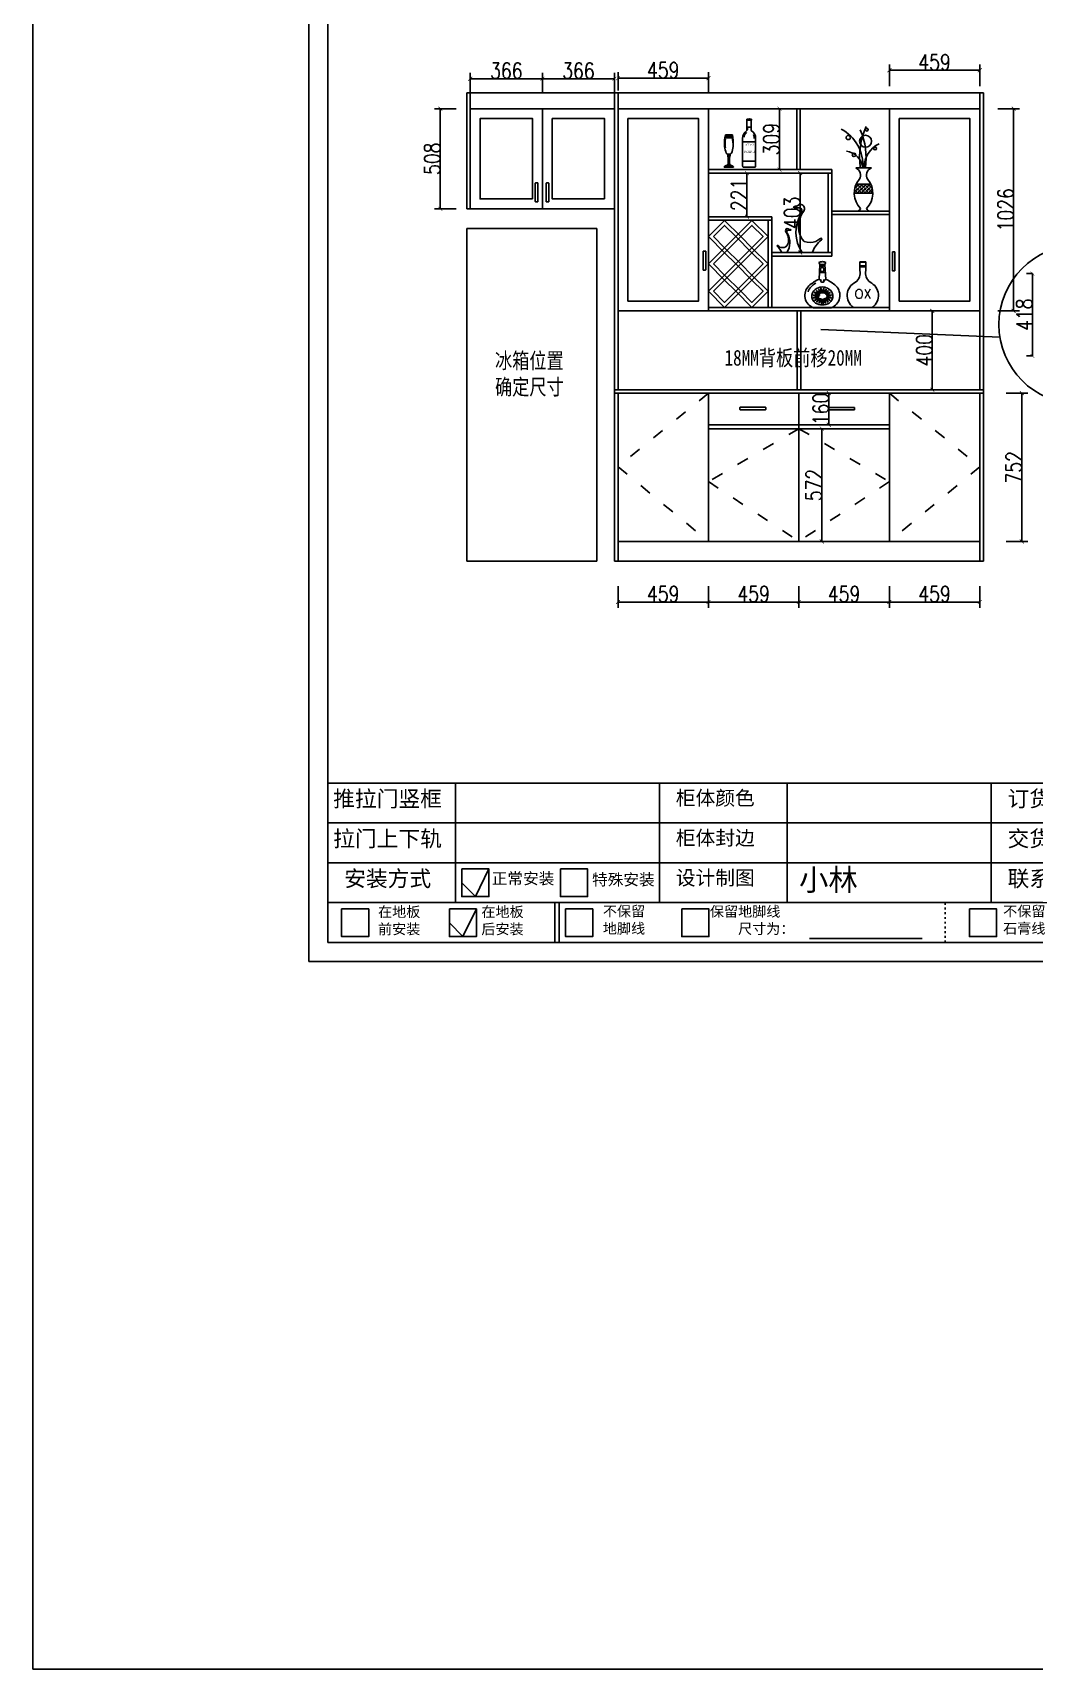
# Model space of a CAD drawing. Header units: millimetres. Extents: x 3255186 to 3429179, y -984851 to -941485.
# Drawn here: x 3255186 to 3260271, y -984851 to -976546 of the extents above; entities that cross this region are included whole.
import ezdxf

# ---------------------------------------------------------------- set-up
doc = ezdxf.new("R2010")
doc.units = ezdxf.units.MM
doc.header["$PDMODE"] = 35
doc.linetypes.add('ACAD_ISO03W100', pattern=[30, 12, -18])
for name, color, linetype in [('_KTI_CONTROL', 5, 'Continuous'), ('LM', 7, 'Continuous'), ('家具', 150, 'Continuous'), ('摆设', 250, 'Continuous')]:
    doc.layers.add(name, color=color, linetype=linetype)
doc.layers.add('块', color=7, linetype='Continuous', lineweight=30)
doc.layers.add('饰品层', color=140, linetype='Continuous', lineweight=5)
doc.styles.add('DIM_FONT', font='SIMPLEX.shx', dxfattribs={"width": 0.8})
doc.styles.add('KT64F', font='txt.shx', dxfattribs={"bigfont": 'kt64f.shx'})
doc.styles.add('ROMANS', font='romans')
doc.styles.get("Standard").update_dxf_attribs({"font": 'acaderef.shx', "bigfont": 'bigfont.shx'})
doc.styles.add('STYLE4', font='dutcheb.ttf')
doc.styles.add('新宋体', font='', dxfattribs={"height": 80})
doc.styles.add('标注用字体', font='', dxfattribs={"height": 70})
doc.styles.get('新宋体').set_extended_font_data('NSimSun')
doc.styles.get('标注用字体').set_extended_font_data('FangSong_GB2312')
doc.dimstyles.new('ISO-25', dxfattribs={"dimtxt": 80, "dimasz": 20, "dimexe": 30, "dimexo": 80, "dimtad": 1, "dimdec": 0, "dimtxsty": 'DIM_FONT', "dimblk": 'ARCHTICK', "dimcen": 2.5, "dimadec": 0, "dimazin": 0, "dimtfac": 1, "dimtdec": 0, "dimtmove": 1, "dimatfit": 3, "dimfxl": 80, "dimfxlon": 1, "dimarcsym": 0})

# ---------------------------------------------------------------- blocks, each defined once
blk = doc.blocks.new('A$C1A353F88')
at = {"layer": '_KTI_CONTROL', "color": 251}
for p, q in [((89, 318, -1114), (89, 287, -1114)), ((89, 318, -1114), (130, 318, -1114)), ((89, 315, -1114), (130, 315, -1114)), ((89, 289, -1114), (130, 289, -1114)), ((89, 287, -1114), (89, 257, -1114)), ((89, 287, -1114), (130, 287, -1114)), ((89, 284, -1114), (130, 284, -1114)), ((89, 282, -1114), (130, 282, -1114)), ((130, 318, -1114), (130, 287, -1114)), ((130, 287, -1114), (130, 257, -1114)), ((44, 0, -1114), (174, 0, -1114))]:
    blk.add_line(p, q, dxfattribs=at)
for centre, radius, start, end in [((8, 239, -1114), 82.2, 308.0219, 12.6662), ((210, 239, -1114), 82.2, 167.3338, 231.9781), ((100, 83, -1114), 100, 114.0897, 236.2212), ((119, 83, -1114), 100, 303.7788, 65.9103)]:
    blk.add_arc(centre, radius, start, end, dxfattribs=at)
at = {"layer": '_KTI_CONTROL', "color": 251, "style": 'KT64F'}
blk.add_text('XO', height=65, dxfattribs=at).set_placement((49, 61, -1114))
blk = doc.blocks.new('ret h5')
at = {"color": 8}
for p, q in [((18308.1, -3136), (18302.9, -3219.6)), ((18308.1, -3136), (18335.5, -3136)), ((18340.8, -3219.6), (18335.5, -3136)), ((18305.3, -3181.5), (18338.4, -3181.5)), ((18307.7, -3142.5), (18335.9, -3142.5)), ((18272.4, -3379.8), (18371.2, -3379.8))]:
    blk.add_line(p, q, dxfattribs=at)
for centre, radius, start, end in [((18322.1, -3168.8), 49.1, 90.32285, 113.28602), ((18258.3, -3150.7), 51.9, 16.42999, 31.25074), ((18321.5, -3164.7), 44.9, 64.68911, 89.65038), ((18385.3, -3150.7), 51.9, 149.15557, 163.57001), ((18371.3, -3387.6), 181.4, 112.16259, 133.97171), ((18322.1, -3191.3), 34.2, 235.85885, 261.36408), ((18334.4, -3167.4), 23.3, 142.4013, 191.78423), ((18320.9, -3160.8), 14.7, 230.66403, 310.21691), ((18318, -3230.4), 5.44, 101.51185, 266.78322), ((18321.4, -3160.1), 8.79, 49.89014, 128.6229), ((18326.1, -3230.4), 5.48, 267.45751, 82.73783), ((18327.4, -3205.7), 19.3, 268.17112, 313.81549), ((18300.3, -3167.8), 30.4, 351.93881, 28.293), ((18272.3, -3387.6), 181.4, 46.02829, 67.83741), ((18297.3, -3310), 74.2, 134.48642, 250.33605), ((18320.2, -3316.6), 83.2, 115.2627, 161.53211), ((18310.1, -3314.7), 47.6, 110.61718, 235.12325), ((18276.5, -3369.3), 61.4, 78.12766, 96.37294), ((18287.9, -3265.5), 46.5, 246.93403, 270.88871), ((18296, -3380.6), 61.4, 96.49581, 114.37294), ((18305.9, -3257.9), 46.5, 228.93403, 252.98926), ((18263, -3353.2), 61.4, 59.6168, 78.37294), ((18326.8, -3258.1), 46.5, 210.93403, 234.62896), ((18256.6, -3335.4), 61.4, 41.77995, 60.37294), ((18310.1, -3314.7), 21.6, 110.61718, 235.12325), ((18324.1, -3326), 63.8, 92.01565, 118.81143), ((18310.1, -3314.7), 15.1, 110.61718, 235.12325), ((18254.4, -3315.7), 61.4, 24.07905, 42.37294), ((18345.1, -3263.9), 46.5, 192.93403, 216.71292), ((18312.2, -3315.6), 11.6, 105.19391, 200.4124), ((18324.9, -3331.5), 43.3, 94.07939, 121.20476), ((18325.2, -3333.3), 38.7, 95.05171, 121.96557), ((18359.7, -3274.3), 46.5, 174.93403, 198.62896), ((18257.4, -3295.6), 61.4, 6.47515, 24.37294), ((18321.8, -3066.3), 169.7, 268.62973, 271.37027), ((18319.6, -3326), 63.8, 61.18857, 87.98435), ((18318.7, -3331.5), 43.3, 58.79524, 85.92061), ((18318.4, -3333.3), 38.7, 58.03443, 84.94829), ((18386.2, -3295.6), 61.4, 155.62706, 173.52485), ((18284, -3274.3), 46.5, 341.37104, 5.06597), ((18389.2, -3315.7), 61.4, 137.62706, 155.92095), ((18298.5, -3263.9), 46.5, 323.28708, 347.06597), ((18333.6, -3314.7), 15.1, 304.87675, 69.38282), ((18333.6, -3314.7), 21.6, 304.87675, 69.38282), ((18387.1, -3335.4), 61.4, 119.62706, 138.22005), ((18316.8, -3258.1), 46.5, 305.37104, 329.06597), ((18380.7, -3353.2), 61.4, 101.62706, 120.3832), ((18333.6, -3314.7), 47.6, 304.87675, 69.38282), ((18337.8, -3257.9), 46.5, 287.01074, 311.06597), ((18367.1, -3369.3), 61.4, 83.62706, 101.87234), ((18347.7, -3380.6), 61.4, 65.62706, 83.50419), ((18355.7, -3265.5), 46.5, 269.11129, 293.06597), ((18346.3, -3310), 74.2, 289.66395, 45.51358), ((18274.7, -3278.3), 46.5, 264.93403, 288.9936), ((18319, -3384.3), 61.4, 114.58304, 132.37294), ((18267.2, -3293.6), 46.5, 282.93403, 307.4128), ((18316.6, -3300.3), 63.2, 237.68036, 274.70454), ((18342.3, -3379), 61.4, 132.49744, 150.37294), ((18265, -3308.8), 46.5, 300.93403, 325.88788), ((18325.4, -3278.8), 60.2, 241.5487, 266.57852), ((18325.4, -3278.8), 53.7, 241.5487, 266.57852), ((18362.9, -3367.1), 61.4, 150.64779, 168.37294), ((18267.7, -3324.2), 46.5, 318.93403, 343.2993), ((18377.4, -3350.6), 61.4, 168.52681, 186.37294), ((18273.6, -3339.3), 46.5, 336.93403, 0.62896), ((18318.2, -3278.8), 53.7, 273.42148, 298.4513), ((18318.2, -3278.8), 60.2, 273.42148, 298.4513), ((18327, -3300.3), 63.2, 265.29546, 302.31964), ((18370.1, -3339.3), 46.5, 179.37104, 203.06597), ((18266.2, -3350.6), 61.4, 353.62706, 11.47319), ((18375.9, -3324.2), 46.5, 196.7007, 221.06597), ((18280.7, -3367.1), 61.4, 11.62706, 29.35221), ((18378.7, -3308.8), 46.5, 214.11212, 239.06597), ((18301.4, -3379), 61.4, 29.62706, 47.50256), ((18376.5, -3293.6), 46.5, 232.5872, 257.06597), ((18324.7, -3384.3), 61.4, 47.62706, 65.41696), ((18368.9, -3278.3), 46.5, 251.0064, 275.06597)]:
    blk.add_arc(centre, radius, start, end, dxfattribs=at)
blk = doc.blocks.new('ftjhut')
at = {"layer": '摆设', "color": 0}
for p, q in [((33657, 6181.2), (33686.1, 6181.2)), ((33657, 6178.3), (33686.1, 6178.3)), ((33658.7, 6176.3), (33684.4, 6176.3)), ((33658.7, 6134.4), (33684.4, 6134.4)), ((33680.5, 6131), (33680.5, 6119.1)), ((33816.2, 6073.6), (33769.1, 6073.6)), ((33815.8, 6076.2), (33769.5, 6076.2)), ((33814.8, 6082.7), (33770.5, 6082.7)), ((33814.3, 6085.2), (33770.9, 6085.2)), ((33813.6, 6089.1), (33771.7, 6089.1)), ((33632.7, 6047.1), (33710.4, 6047.1)), ((33816.7, 6069.7), (33768.6, 6069.7)), ((33632.7, 5931.6), (33710.4, 5931.6)), ((33820.5, 5896.9), (33764.7, 5896.9)), ((33820.5, 5895), (33764.7, 5895)), ((33812.7, 5903.4), (33772.5, 5903.4)), ((33805.7, 5905.4), (33779.6, 5905.4)), ((33801.6, 5907.3), (33783.7, 5907.3)), ((33799.3, 5909.3), (33785.9, 5909.3)), ((33798.1, 5965.8), (33787.2, 5965.8)), ((33797.8, 5911.2), (33787.4, 5911.2)), ((33797.1, 5960.2), (33788.2, 5960.2)), ((33796.8, 5913.2), (33788.4, 5913.2)), ((33796.2, 5954.4), (33789.1, 5954.4)), ((33796.2, 5915.1), (33789.1, 5915.1))]:
    blk.add_line(p, q, dxfattribs=at)
blk.add_lwpolyline([(33638.5, 5895), (33704.6, 5895, 0.414214), (33710.4, 5900.8), (33710.4, 6066.3, 0.287212), (33684.4, 6113.8), (33684.4, 6176.3, 0.147579), (33686.1, 6178.3), (33686.1, 6181.2, 0.131585), (33685.1, 6182.4, 0.075603), (33658.1, 6182.4, 0.131585), (33657, 6181.2), (33657, 6178.3, 0.147579), (33658.7, 6176.3), (33658.7, 6113.8, 0.304594), (33632.7, 6066.3), (33632.7, 5900.8, 0.414214)], format="xyb", close=True, dxfattribs=at)
for points in [[(33771.7, 6089.1, 0.061195), (33766.8, 6019.1, 0.076915), (33777, 5979.8, 0.020975)], [(33813.6, 6089.1, -0.061195), (33818.5, 6019.1, -0.076915), (33808.3, 5979.8, -0.020975)], [(33777, 5979.8, 0.183031), (33785.8, 5971, 0.571887), (33787.2, 5965.8, 0.657659), (33788.2, 5960.2, 0.575937), (33789.1, 5954.4), (33789.1, 5915.1, -0.284365), (33778.7, 5905.2, 0.081386), (33772.6, 5903.5, 0.081386)], [(33808.3, 5979.8, -0.183031), (33799.5, 5971, -0.571887), (33798.1, 5965.8, -0.657659), (33797.1, 5960.2, -0.575937), (33796.2, 5954.4), (33796.2, 5915.1, 0.284365), (33806.6, 5905.2, -0.081386), (33812.7, 5903.5, -0.081386)], [(33814, 6061.6, -0.004174), (33815.5, 6033.2, -0.065887), (33813.8, 6009.1, -0.065887)], [(33772.5, 5903.4, 0.131773), (33764.7, 5896.9), (33764.7, 5895)], [(33812.7, 5903.4, -0.131773), (33820.5, 5896.9), (33820.5, 5895)]]:
    blk.add_lwpolyline(points, format="xyb", dxfattribs=at)
for centre, radius, start, end in [((33689, 6070.1), 48.6, 155.3748, 184.66807), ((33664.5, 6070), 38, 6.18731, 57.36577), ((33913.6, 6037.4), 144.6, 168.97353, 178.86459), ((33792.5, 5994.3), 21.9, 243.04276, 286.33883), ((33792.6, 5993), 23, 252.67985, 287.32015)]:
    blk.add_arc(centre, radius, start, end, dxfattribs=at)
at = {"layer": '摆设', "color": 0, "style": 'STYLE4'}
for s, height, p in [('UNION', 13.44, (33636.3, 5980.2)), ('Les Vins ', 9.33, (33645.7, 6025.7))]:
    blk.add_text(s, height=height, dxfattribs=at).set_placement(p)
blk = doc.blocks.new('A$C4A8C7998')
at = {"layer": 'LM'}
h = blk.add_hatch(dxfattribs=at)
h.set_pattern_fill('SACNCR', color=8, scale=152.064, style=0)
h.set_pattern_definition([(45, (-2634.007, -50627.423), (-10.0805143, 10.0805143), []), (45, (-2623.927, -50627.423), (-10.0805143, 10.0805143), [0, -14.256])])
h.paths.add_polyline_path([(136.9, 99.2, 0.107033), (125.9, 147.2), (45.5, 147.2, 0.107033), (34.5, 99.2)])
at = {"layer": 'LM', "color": 8}
for p, q in [((42.7, 236.7), (128.8, 236.7)), ((34.5, 99.2), (136.9, 99.2)), ((45.5, 147.2), (125.9, 147.2)), ((119, 0), (52.4, 0))]:
    blk.add_line(p, q, dxfattribs=at)
for centre, radius in [((67.5, 447.2), 7.6), ((74.4, 383.3), 32.9), ((169.6, 404), 11.6), ((22.5, 343.5), 7.6), ((138.3, 308.6), 9.76)]:
    blk.add_circle(centre, radius, dxfattribs=at)
for centre, radius, start, end in [((-286.1, 298), 393.6, 351.84327, 24.94269), ((314.4, 250.9), 225.4, 117.97134, 183.62297), ((-60.8, 239.7), 143.3, 0.0776, 64.88904), ((454.2, 292), 382.7, 156.37868, 188.30514), ((189.9, 228.2), 100.7, 95.90652, 175.16822), ((27.8, 197.4), 42.1, 325.61595, 69.31701), ((143.6, 197.4), 42.1, 110.68299, 214.38405), ((150.9, 97.9), 116.4, 139.41279, 225.78067), ((20.5, 97.9), 116.4, 314.21933, 40.58721), ((44.8, 26.7), 27.8, 285.84041, 333.71538), ((126.6, 26.7), 27.8, 206.28462, 254.15959)]:
    blk.add_arc(centre, radius, start, end, dxfattribs=at)
blk = doc.blocks.new('A$C11263038')
at = {"layer": '_KTI_CONTROL', "color": 251}
for p, q in [((70.5, 193.1, -1714.3), (72.3, 189.3, -1714.3)), ((72.3, 189.3, -1714.3), (99.4, 189.3, -1714.3)), ((58.5, 94.7, -1714.3), (45, 94.7, -1714.3)), ((59.4, 96.6, -1714.3), (58.5, 94.7, -1714.3)), ((41.7, 0.1, -1714.3), (20.1, 0, -1714.3)), ((106.3, 0.1, -1714.3), (149.1, 0, -1714.3))]:
    blk.add_line(p, q, dxfattribs=at)
for centre, radius, start, end in [((83.7, 167.5, -1714.3), 28.8, 86.24556, 117.28158), ((235.9, 86, -1714.3), 155.5, 149.53017, 213.53308), ((99.5, 185.6, -1714.3), 17.5, 321.9599, 142.67452), ((174.1, 106.9, -1714.3), 83.5, 155.49445, 225.66114), ((167.4, 130.2, -1714.3), 70.2, 140.52139, 170.73591), ((88.7, 175.8, -1714.3), 17.2, 320.12139, 51.59544), ((44.9, 92.8, -1714.3), 8.75, 37.32548, 218.0401), ((7.6, 53.4, -1714.3), 41.7, 314.33886, 24.50555), ((11, 65.1, -1714.3), 35.1, 9.26409, 39.47861), ((50.3, 87.9, -1714.3), 8.61, 128.40456, 219.87861), ((-23.6, 42.9, -1714.3), 78.1, 326.74229, 30.40272), ((52.8, 83.7, -1714.3), 14.4, 62.71842, 93.75444), ((2, 28.2, -1714.3), 2.03, 31.52033, 225.77619), ((-43.1, -25.7, -1714.3), 68.3, 22.08971, 50.14773), ((-45.8, -50.2, -1714.3), 93.6, 51.69756, 58.05634), ((24.1, 59.2, -1714.3), 37.8, 251.79017, 289.67826), ((141.2, 118.4, -1714.3), 75.6, 250.32174, 288.20983), ((275.6, -51.3, -1714.3), 136.5, 129.85227, 157.91029), ((280.9, -100.4, -1714.3), 187.3, 121.94366, 128.30244), ((185.3, 56.4, -1714.3), 4.06, 314.22381, 148.47967)]:
    blk.add_arc(centre, radius, start, end, dxfattribs=at)
blk = doc.blocks.new('_ArchTick')
at = {"color": 0, "linetype": 'ByBlock', "const_width": 0.15}
blk.add_lwpolyline([(-0.5, -0.5), (0.5, 0.5)], dxfattribs=at)
blk = doc.blocks.new('*D712')
at = {"color": 0, "lineweight": -2, "ltscale": 5}
for p, q in [((3258984.9, -976931.5), (3258947.5, -976931.5)), ((3258977.5, -977240.7), (3258977.5, -976931.5)), ((3258984.9, -977240.7), (3258947.5, -977240.7))]:
    blk.add_line(p, q, dxfattribs=at)
at = {"layer": 'Defpoints', "color": 0, "ltscale": 5}
for p in [(3258977.5, -976931.5), (3259064.9, -976931.5), (3259064.9, -977240.7)]:
    blk.add_point(p, dxfattribs=at)
at = {"color": 0, "lineweight": -2, "ltscale": 5, "xscale": 20, "yscale": 20, "zscale": 20}
for p, rotation in [((3258977.5, -976931.5), 90), ((3258977.5, -977240.7), 270)]:
    blk.add_blockref('_ArchTick', p, dxfattribs=dict(at, rotation=rotation))
at = {"color": 0, "ltscale": 5, "insert": (3258936.8, -977086.1), "char_height": 80, "attachment_point": 5, "rotation": 90, "style": 'DIM_FONT'}
blk.add_mtext('309', dxfattribs=at)
blk = doc.blocks.new('*D714')
at = {"color": 0, "lineweight": -2, "ltscale": 5}
for p, q in [((3260261.9, -977768), (3260231.9, -977768)), ((3260261.9, -977768), (3260261.9, -978186)), ((3260261.9, -978186), (3260231.9, -978186))]:
    blk.add_line(p, q, dxfattribs=at)
at = {"layer": 'Defpoints', "color": 0, "ltscale": 5}
for p in [(3260315.7, -977768), (3260261.9, -978186), (3260315.7, -978186)]:
    blk.add_point(p, dxfattribs=at)
at = {"color": 0, "lineweight": -2, "ltscale": 5, "xscale": 20, "yscale": 20, "zscale": 20}
for p, rotation in [((3260261.9, -977768), 90), ((3260261.9, -978186), 270)]:
    blk.add_blockref('_ArchTick', p, dxfattribs=dict(at, rotation=rotation))
at = {"color": 0, "ltscale": 5, "insert": (3260221.3, -977977), "char_height": 80, "attachment_point": 5, "rotation": 90, "style": 'DIM_FONT'}
blk.add_mtext('418', dxfattribs=at)
blk = doc.blocks.new('*D719')
at = {"color": 0, "lineweight": -2, "ltscale": 5}
for p, q in [((3257335.4, -976931.5), (3257225.4, -976931.5)), ((3257255.4, -977439.5), (3257255.4, -976931.5)), ((3257335.4, -977439.5), (3257225.4, -977439.5))]:
    blk.add_line(p, q, dxfattribs=at)
at = {"layer": 'Defpoints', "color": 0, "ltscale": 5}
for p in [(3257255.4, -976931.5), (3257773.6, -976931.5), (3257773.6, -977439.5)]:
    blk.add_point(p, dxfattribs=at)
at = {"color": 0, "lineweight": -2, "ltscale": 5, "xscale": 20, "yscale": 20, "zscale": 20}
for p, rotation in [((3257255.4, -976931.5), 90), ((3257255.4, -977439.5), 270)]:
    blk.add_blockref('_ArchTick', p, dxfattribs=dict(at, rotation=rotation))
at = {"color": 0, "ltscale": 5, "insert": (3257214.8, -977185.5), "char_height": 80, "attachment_point": 5, "rotation": 90, "style": 'DIM_FONT'}
blk.add_mtext('508', dxfattribs=at)
blk = doc.blocks.new('*D720')
at = {"color": 0, "lineweight": -2, "ltscale": 5}
for p, q in [((3257407.6, -976851.5), (3257407.6, -976749.5)), ((3257407.6, -976779.5), (3257773.6, -976779.5)), ((3257773.6, -976851.5), (3257773.6, -976749.5))]:
    blk.add_line(p, q, dxfattribs=at)
at = {"layer": 'Defpoints', "color": 0, "ltscale": 5}
for p in [(3257773.6, -976779.5), (3257407.6, -976931.5), (3257773.6, -976931.5)]:
    blk.add_point(p, dxfattribs=at)
at = {"color": 0, "lineweight": -2, "ltscale": 5, "xscale": 20, "yscale": 20, "zscale": 20, "rotation": 180}
blk.add_blockref('_ArchTick', (3257407.6, -976779.5), dxfattribs=at)
at = {"color": 0, "lineweight": -2, "ltscale": 5, "xscale": 20, "yscale": 20, "zscale": 20}
blk.add_blockref('_ArchTick', (3257773.6, -976779.5), dxfattribs=at)
at = {"color": 0, "ltscale": 5, "insert": (3257590.6, -976738.9), "char_height": 80, "attachment_point": 5, "style": 'DIM_FONT'}
blk.add_mtext('366', dxfattribs=at)
blk = doc.blocks.new('*D721')
at = {"color": 0, "lineweight": -2, "ltscale": 5}
for p, q in [((3257773.6, -976851.5), (3257773.6, -976749.5)), ((3257773.6, -976779.5), (3258139.6, -976779.5)), ((3258139.6, -976851.5), (3258139.6, -976749.5))]:
    blk.add_line(p, q, dxfattribs=at)
at = {"layer": 'Defpoints', "color": 0, "ltscale": 5}
for p in [(3258139.6, -976779.5), (3257773.6, -976931.5), (3258139.6, -976931.5)]:
    blk.add_point(p, dxfattribs=at)
at = {"color": 0, "lineweight": -2, "ltscale": 5, "xscale": 20, "yscale": 20, "zscale": 20, "rotation": 180}
blk.add_blockref('_ArchTick', (3257773.6, -976779.5), dxfattribs=at)
at = {"color": 0, "lineweight": -2, "ltscale": 5, "xscale": 20, "yscale": 20, "zscale": 20}
blk.add_blockref('_ArchTick', (3258139.6, -976779.5), dxfattribs=at)
at = {"color": 0, "ltscale": 5, "insert": (3257956.6, -976738.9), "char_height": 80, "attachment_point": 5, "style": 'DIM_FONT'}
blk.add_mtext('366', dxfattribs=at)
blk = doc.blocks.new('*D722')
at = {"color": 0, "lineweight": -2, "ltscale": 5}
for p, q in [((3258157.6, -976839.6), (3258157.6, -976746.6)), ((3258157.6, -976776.6), (3258616.9, -976776.6)), ((3258616.9, -976851.5), (3258616.9, -976746.6))]:
    blk.add_line(p, q, dxfattribs=at)
at = {"layer": 'Defpoints', "color": 0, "ltscale": 5}
for p in [(3258616.9, -976776.6), (3258157.6, -976919.6), (3258616.9, -976931.5)]:
    blk.add_point(p, dxfattribs=at)
at = {"color": 0, "lineweight": -2, "ltscale": 5, "xscale": 20, "yscale": 20, "zscale": 20, "rotation": 180}
blk.add_blockref('_ArchTick', (3258157.6, -976776.6), dxfattribs=at)
at = {"color": 0, "lineweight": -2, "ltscale": 5, "xscale": 20, "yscale": 20, "zscale": 20}
blk.add_blockref('_ArchTick', (3258616.9, -976776.6), dxfattribs=at)
at = {"color": 0, "ltscale": 5, "insert": (3258387.2, -976735.9), "char_height": 80, "attachment_point": 5, "style": 'DIM_FONT'}
blk.add_mtext('459', dxfattribs=at)
blk = doc.blocks.new('*D723')
at = {"color": 0, "lineweight": -2, "ltscale": 5}
for p, q in [((3259535.4, -976816.5), (3259535.4, -976706.5)), ((3259535.4, -976736.5), (3259994.6, -976736.5)), ((3259994.6, -976816.5), (3259994.6, -976706.5))]:
    blk.add_line(p, q, dxfattribs=at)
at = {"layer": 'Defpoints', "color": 0, "ltscale": 5}
for p in [(3259994.6, -976736.5), (3259535.4, -976931.5), (3259994.6, -976931.5)]:
    blk.add_point(p, dxfattribs=at)
at = {"color": 0, "lineweight": -2, "ltscale": 5, "xscale": 20, "yscale": 20, "zscale": 20, "rotation": 180}
blk.add_blockref('_ArchTick', (3259535.4, -976736.5), dxfattribs=at)
at = {"color": 0, "lineweight": -2, "ltscale": 5, "xscale": 20, "yscale": 20, "zscale": 20}
blk.add_blockref('_ArchTick', (3259994.6, -976736.5), dxfattribs=at)
at = {"color": 0, "ltscale": 5, "insert": (3259765, -976695.8), "char_height": 80, "attachment_point": 5, "style": 'DIM_FONT'}
blk.add_mtext('459', dxfattribs=at)
blk = doc.blocks.new('*D724')
at = {"color": 0, "lineweight": -2, "ltscale": 5}
for p, q in [((3260086.5, -976931.5), (3260196.5, -976931.5)), ((3260166.5, -976931.5), (3260166.5, -977957.7)), ((3260086.5, -977957.7), (3260196.5, -977957.7))]:
    blk.add_line(p, q, dxfattribs=at)
at = {"layer": 'Defpoints', "color": 0, "ltscale": 5}
for p in [(3259535.4, -976931.5), (3259535.4, -977957.7), (3260166.5, -977957.7)]:
    blk.add_point(p, dxfattribs=at)
at = {"color": 0, "lineweight": -2, "ltscale": 5, "xscale": 20, "yscale": 20, "zscale": 20}
for p, rotation in [((3260166.5, -976931.5), 90), ((3260166.5, -977957.7), 270)]:
    blk.add_blockref('_ArchTick', p, dxfattribs=dict(at, rotation=rotation))
at = {"color": 0, "ltscale": 5, "insert": (3260125.9, -977444.6), "char_height": 80, "attachment_point": 5, "rotation": 90, "style": 'DIM_FONT'}
blk.add_mtext('1026', dxfattribs=at)
blk = doc.blocks.new('*D725')
at = {"color": 0, "lineweight": -2, "ltscale": 5}
for p, q in [((3260128, -978375.5), (3260238, -978375.5)), ((3260208, -978375.5), (3260208, -979127.5)), ((3260128, -979127.5), (3260238, -979127.5))]:
    blk.add_line(p, q, dxfattribs=at)
at = {"layer": 'Defpoints', "color": 0, "ltscale": 5}
for p in [(3259535.4, -978375.5), (3259535.4, -979127.5), (3260208, -979127.5)]:
    blk.add_point(p, dxfattribs=at)
at = {"color": 0, "lineweight": -2, "ltscale": 5, "xscale": 20, "yscale": 20, "zscale": 20}
for p, rotation in [((3260208, -978375.5), 90), ((3260208, -979127.5), 270)]:
    blk.add_blockref('_ArchTick', p, dxfattribs=dict(at, rotation=rotation))
at = {"color": 0, "ltscale": 5, "insert": (3260167.3, -978751.5), "char_height": 80, "attachment_point": 5, "rotation": 90, "style": 'DIM_FONT'}
blk.add_mtext('752', dxfattribs=at)
blk = doc.blocks.new('*D726')
at = {"color": 0, "lineweight": -2, "ltscale": 5}
for p, q in [((3258157.6, -979355), (3258157.6, -979465)), ((3258616.9, -979355), (3258616.9, -979465)), ((3258157.6, -979435), (3258616.9, -979435))]:
    blk.add_line(p, q, dxfattribs=at)
at = {"layer": 'Defpoints', "color": 0, "ltscale": 5}
for p in [(3258157.6, -979127.5), (3258616.9, -979127.5), (3258616.9, -979435)]:
    blk.add_point(p, dxfattribs=at)
at = {"color": 0, "lineweight": -2, "ltscale": 5, "xscale": 20, "yscale": 20, "zscale": 20, "rotation": 180}
blk.add_blockref('_ArchTick', (3258157.6, -979435), dxfattribs=at)
at = {"color": 0, "lineweight": -2, "ltscale": 5, "xscale": 20, "yscale": 20, "zscale": 20}
blk.add_blockref('_ArchTick', (3258616.9, -979435), dxfattribs=at)
at = {"color": 0, "ltscale": 5, "insert": (3258387.2, -979394.3), "char_height": 80, "attachment_point": 5, "style": 'DIM_FONT'}
blk.add_mtext('459', dxfattribs=at)
blk = doc.blocks.new('*D727')
at = {"color": 0, "lineweight": -2, "ltscale": 5}
for p, q in [((3258616.9, -979355), (3258616.9, -979465)), ((3259076.1, -979355), (3259076.1, -979465)), ((3258616.9, -979435), (3259076.1, -979435))]:
    blk.add_line(p, q, dxfattribs=at)
at = {"layer": 'Defpoints', "color": 0, "ltscale": 5}
for p in [(3258616.9, -979127.5), (3259076.1, -979127.5), (3259076.1, -979435)]:
    blk.add_point(p, dxfattribs=at)
at = {"color": 0, "lineweight": -2, "ltscale": 5, "xscale": 20, "yscale": 20, "zscale": 20, "rotation": 180}
blk.add_blockref('_ArchTick', (3258616.9, -979435), dxfattribs=at)
at = {"color": 0, "lineweight": -2, "ltscale": 5, "xscale": 20, "yscale": 20, "zscale": 20}
blk.add_blockref('_ArchTick', (3259076.1, -979435), dxfattribs=at)
at = {"color": 0, "ltscale": 5, "insert": (3258846.5, -979394.3), "char_height": 80, "attachment_point": 5, "style": 'DIM_FONT'}
blk.add_mtext('459', dxfattribs=at)
blk = doc.blocks.new('*D728')
at = {"color": 0, "lineweight": -2, "ltscale": 5}
for p, q in [((3259076.1, -979355), (3259076.1, -979465)), ((3259535.4, -979355), (3259535.4, -979465)), ((3259076.1, -979435), (3259535.4, -979435))]:
    blk.add_line(p, q, dxfattribs=at)
at = {"layer": 'Defpoints', "color": 0, "ltscale": 5}
for p in [(3259076.1, -979127.5), (3259535.4, -979127.5), (3259535.4, -979435)]:
    blk.add_point(p, dxfattribs=at)
at = {"color": 0, "lineweight": -2, "ltscale": 5, "xscale": 20, "yscale": 20, "zscale": 20, "rotation": 180}
blk.add_blockref('_ArchTick', (3259076.1, -979435), dxfattribs=at)
at = {"color": 0, "lineweight": -2, "ltscale": 5, "xscale": 20, "yscale": 20, "zscale": 20}
blk.add_blockref('_ArchTick', (3259535.4, -979435), dxfattribs=at)
at = {"color": 0, "ltscale": 5, "insert": (3259305.7, -979394.3), "char_height": 80, "attachment_point": 5, "style": 'DIM_FONT'}
blk.add_mtext('459', dxfattribs=at)
blk = doc.blocks.new('*D729')
at = {"color": 0, "lineweight": -2, "ltscale": 5}
for p, q in [((3259535.4, -979355), (3259535.4, -979465)), ((3259994.6, -979355), (3259994.6, -979465)), ((3259535.4, -979435), (3259994.6, -979435))]:
    blk.add_line(p, q, dxfattribs=at)
at = {"layer": 'Defpoints', "color": 0, "ltscale": 5}
for p in [(3259535.4, -979127.5), (3259994.6, -979127.5), (3259994.6, -979435)]:
    blk.add_point(p, dxfattribs=at)
at = {"color": 0, "lineweight": -2, "ltscale": 5, "xscale": 20, "yscale": 20, "zscale": 20, "rotation": 180}
blk.add_blockref('_ArchTick', (3259535.4, -979435), dxfattribs=at)
at = {"color": 0, "lineweight": -2, "ltscale": 5, "xscale": 20, "yscale": 20, "zscale": 20}
blk.add_blockref('_ArchTick', (3259994.6, -979435), dxfattribs=at)
at = {"color": 0, "ltscale": 5, "insert": (3259765, -979394.3), "char_height": 80, "attachment_point": 5, "style": 'DIM_FONT'}
blk.add_mtext('459', dxfattribs=at)
blk = doc.blocks.new('*D730')
at = {"color": 0, "lineweight": -2, "ltscale": 5}
for p, q in [((3259228.1, -978375.5), (3259258.1, -978375.5)), ((3259228.1, -978375.5), (3259228.1, -978535.5)), ((3259228.1, -978535.5), (3259258.1, -978535.5))]:
    blk.add_line(p, q, dxfattribs=at)
at = {"layer": 'Defpoints', "color": 0, "ltscale": 5}
for p in [(3259192.5, -978375.5), (3259192.5, -978535.5), (3259228.1, -978535.5)]:
    blk.add_point(p, dxfattribs=at)
at = {"color": 0, "lineweight": -2, "ltscale": 5, "xscale": 20, "yscale": 20, "zscale": 20}
for p, rotation in [((3259228.1, -978375.5), 90), ((3259228.1, -978535.5), 270)]:
    blk.add_blockref('_ArchTick', p, dxfattribs=dict(at, rotation=rotation))
at = {"color": 0, "ltscale": 5, "insert": (3259187.5, -978455.5), "char_height": 80, "attachment_point": 5, "rotation": 90, "style": 'DIM_FONT'}
blk.add_mtext('160', dxfattribs=at)
blk = doc.blocks.new('*D731')
at = {"color": 0, "lineweight": -2, "ltscale": 5}
for p, q in [((3259192.5, -978555.5), (3259162.5, -978555.5)), ((3259192.5, -978555.5), (3259192.5, -979127.5)), ((3259192.5, -979127.5), (3259162.5, -979127.5))]:
    blk.add_line(p, q, dxfattribs=at)
at = {"layer": 'Defpoints', "color": 0, "ltscale": 5}
for p in [(3259228.1, -978555.5), (3259192.5, -979127.5), (3259192.5, -979127.5)]:
    blk.add_point(p, dxfattribs=at)
at = {"color": 0, "lineweight": -2, "ltscale": 5, "xscale": 20, "yscale": 20, "zscale": 20}
for p, rotation in [((3259192.5, -978555.5), 90), ((3259192.5, -979127.5), 270)]:
    blk.add_blockref('_ArchTick', p, dxfattribs=dict(at, rotation=rotation))
at = {"color": 0, "ltscale": 5, "insert": (3259151.9, -978841.5), "char_height": 80, "attachment_point": 5, "rotation": 90, "style": 'DIM_FONT'}
blk.add_mtext('572', dxfattribs=at)
blk = doc.blocks.new('*D751')
at = {"color": 0, "lineweight": -2, "ltscale": 5}
for p, q in [((3259673.5, -977957.7), (3259783.5, -977957.7)), ((3259753.5, -977957.7), (3259753.5, -978357.5)), ((3259673.5, -978357.5), (3259783.5, -978357.5))]:
    blk.add_line(p, q, dxfattribs=at)
at = {"layer": 'Defpoints', "color": 0, "ltscale": 5}
for p in [(3259085.1, -977957.7), (3259085.1, -978357.5), (3259753.5, -978357.5)]:
    blk.add_point(p, dxfattribs=at)
at = {"color": 0, "lineweight": -2, "ltscale": 5, "xscale": 20, "yscale": 20, "zscale": 20}
for p, rotation in [((3259753.5, -977957.7), 90), ((3259753.5, -978357.5), 270)]:
    blk.add_blockref('_ArchTick', p, dxfattribs=dict(at, rotation=rotation))
at = {"color": 0, "ltscale": 5, "insert": (3259712.9, -978157.6), "char_height": 80, "attachment_point": 5, "rotation": 90, "style": 'DIM_FONT'}
blk.add_mtext('400', dxfattribs=at)
blk = doc.blocks.new('*D752')
at = {"color": 0, "lineweight": -2, "ltscale": 5}
for p, q in [((3259082.5, -977258.7), (3259052.5, -977258.7)), ((3259082.5, -977258.7), (3259082.5, -977661.6)), ((3259089.8, -977661.6), (3259052.5, -977661.6))]:
    blk.add_line(p, q, dxfattribs=at)
at = {"layer": 'Defpoints', "color": 0, "ltscale": 5}
for p in [(3259142.9, -977258.7), (3259082.5, -977661.6), (3259169.8, -977661.6)]:
    blk.add_point(p, dxfattribs=at)
at = {"color": 0, "lineweight": -2, "ltscale": 5, "xscale": 20, "yscale": 20, "zscale": 20}
for p, rotation in [((3259082.5, -977258.7), 90), ((3259082.5, -977661.6), 270)]:
    blk.add_blockref('_ArchTick', p, dxfattribs=dict(at, rotation=rotation))
at = {"color": 0, "ltscale": 5, "insert": (3259041.9, -977460.1), "char_height": 80, "attachment_point": 5, "rotation": 90, "style": 'DIM_FONT'}
blk.add_mtext('403', dxfattribs=at)
blk = doc.blocks.new('*D753')
at = {"color": 0, "lineweight": -2, "ltscale": 5}
for p, q in [((3258812.3, -977258.7), (3258782.3, -977258.7)), ((3258812.3, -977479.5), (3258812.3, -977258.7)), ((3258812.3, -977479.5), (3258782.3, -977479.5))]:
    blk.add_line(p, q, dxfattribs=at)
at = {"layer": 'Defpoints', "color": 0, "ltscale": 5}
for p in [(3258812.3, -977258.7), (3258818.1, -977258.7), (3258818.1, -977479.5)]:
    blk.add_point(p, dxfattribs=at)
at = {"color": 0, "lineweight": -2, "ltscale": 5, "xscale": 20, "yscale": 20, "zscale": 20}
for p, rotation in [((3258812.3, -977258.7), 90), ((3258812.3, -977479.5), 270)]:
    blk.add_blockref('_ArchTick', p, dxfattribs=dict(at, rotation=rotation))
at = {"color": 0, "ltscale": 5, "insert": (3258771.7, -977369.1), "char_height": 80, "attachment_point": 5, "rotation": 90, "style": 'DIM_FONT'}
blk.add_mtext('221', dxfattribs=at)
blk = doc.blocks.new('M')
for p, q in [((7224, 24106), (7224, 32333)), ((7224, 32333), (18599, 32332)), ((18599, 32332), (18599, 24106)), ((7346, 24228), (7345, 32211)), ((7345, 32211), (18477, 32210)), ((7886, 31941), (7886, 32211)), ((8426, 32211), (8426, 31941)), ((15589, 32004), (15589, 32211)), ((16220, 32004), (16220, 32211)), ((16852, 32210), (16852, 25243)), ((18477, 32210), (18477, 24228)), ((15589, 32004), (16852, 32004)), ((8426, 31941), (7345, 31941)), ((16852, 30991), (18477, 30991)), ((16852, 30810), (18477, 30810)), ((16852, 30770), (18477, 30770)), ((16852, 30294), (18477, 30294)), ((16852, 30253), (18477, 30253)), ((16852, 29969), (18477, 29969)), ((16852, 29440), (18477, 29440)), ((16852, 29156), (18477, 29156)), ((16852, 28628), (18477, 28628)), ((16852, 28343), (18477, 28343)), ((16852, 27815), (18477, 27815)), ((16852, 27531), (18477, 27531)), ((16852, 26962), (18477, 26962)), ((16852, 26677), (18477, 26677)), ((16852, 25557), (18477, 25557)), ((16852, 25527), (18477, 25527)), ((18477, 25243), (7346, 25243)), ((8159, 24482), (8159, 25243)), ((9459, 24482), (9459, 25243)), ((10272, 24482), (10272, 25243)), ((11572, 24482), (11572, 25243)), ((12385, 24482), (12385, 25243)), ((13685, 24228), (13685, 25243)), ((14091, 24228), (14091, 25243)), ((15913, 25243), (15913, 24232)), ((15916, 25243), (15916, 24232)), ((18477, 25050), (15913, 25050)), ((13685, 24989), (7346, 24989)), ((13685, 24736), (7346, 24736)), ((13685, 24482), (7346, 24482)), ((8792, 24228), (8792, 24482)), ((8819, 24228), (8819, 24482)), ((18477, 24228), (7346, 24228)), ((10414, 24254), (11133, 24254)), ((12734, 24254), (13581, 24254)), ((18599, 24106), (7224, 24106))]:
    blk.add_line(p, q)
at = {"color": 0, "ltscale": 5}
for p, q in [((8286, 24520), (8372, 24696)), ((8199, 24608), (8286, 24520)), ((8207, 24266), (8294, 24442)), ((8121, 24354), (8207, 24266))]:
    blk.add_line(p, q, dxfattribs=at)
at = {"linetype": 'ACAD_ISO03W100'}
blk.add_line((11279, 24228), (11279, 24482), dxfattribs=at)
at = {"lineweight": 25}
for points in [[(7434, 24442), (7607, 24442), (7607, 24266), (7434, 24266)], [(8120, 24442), (8293, 24442), (8293, 24266), (8120, 24266)], [(8861, 24442), (9034, 24442), (9034, 24266), (8861, 24266)], [(9601, 24442), (9774, 24442), (9774, 24266), (9601, 24266)], [(11433, 24442), (11606, 24442), (11606, 24266), (11433, 24266)], [(12062, 24442), (12235, 24442), (12235, 24266), (12062, 24266)]]:
    blk.add_lwpolyline(points, close=True, dxfattribs=at)
at = {"layer": '块'}
blk.add_lwpolyline([(14364, 24939), (14524, 24939), (14524, 24783), (14364, 24783)], close=True, dxfattribs=at)
at = {"layer": '块', "lineweight": 25}
for points in [[(8199, 24696), (8372, 24696), (8372, 24520), (8199, 24520)], [(8828, 24696), (9001, 24696), (9001, 24520), (8828, 24520)]]:
    blk.add_lwpolyline(points, close=True, dxfattribs=at)
at = {"char_height": 109.1, "attachment_point": 5}
for s, insert in [('{\\fSimSun|b0|i0|c134|p54;单位}', (7596, 32074)), ('{\\fArial|b0|i0|c0|p32;mm}', (8174, 32074))]:
    blk.add_mtext(s, dxfattribs=dict(at, insert=insert))
at = {"attachment_point": 1}
for s, insert, char_height, width in [('{\\fSimSun|b0|i0|c134|p54;第  张}', (15641, 32177), 99.06, 2286.9), ('{\\fSimSun|b0|i0|c134|p54;共  张}', (16289, 32178), 99.06, 2286.9), ('{\\fSimSun|b0|i0|c134|p2;缔造时尚家居精品\\P    传承北欧优异品质}', (16957, 30683), 101.58, 1676.49), ('{\\fSimSun|b0|i0|c134|p54;温 馨 提 示}', (16777, 25217), 101.58, 2345.16), ('{\\fSimSun|b0|i0|c134|p54;推拉门竖框}', (7380, 25194), 101.58, 748), ('{\\fSimSun|b0|i0|c134|p54;订货日期}', (11676, 25194), 101.58, 567.91), ('{\\fSimHei|b0|i0|c134|p2;注意事项}', (13789, 25141), 121.9, 119.08), ('{\\fSimSun|b0|i0|c134|p54;拉门上下轨}', (7380, 24940), 101.58, 748), ('{\\fSimSun|b0|i0|c134|p54;交货日期}', (11676, 24940), 101.58, 567.91), ('{\\fSimSun|b0|i0|c134|p54;安装方式}', (7450, 24686), 101.58, 567.91), ('{\\fSimSun|b0|i0|c134|p54;联系电话}', (11676, 24686), 101.58, 567.91), ('{\\fSimSun|b0|i0|c134|p54;正常安装}', (8390, 24672), 73.14, 538.56), ('{\\fSimSun|b0|i0|c134|p54;特殊安装}', (9029, 24665), 73.14, 538.56), ('{\\fSimSun|b0|i0|c134|p54;在地板\\P前安装}', (7666, 24456), 65.83, 645.46), ('{\\fSimSun|b0|i0|c134|p54;在地板\\P后安装}', (8324, 24456), 65.83, 645.46), ('{\\fSimSun|b0|i0|c134|p54;不保留\\P地脚线}', (9098, 24460), 65.83, 645.46), ('{\\fSimSun|b0|i0|c134|p54;保留地脚线\\P    尺寸为：}', (9780, 24458), 65.83, 801.54), ('{\\fSimSun|b0|i0|c134|p54;不保留\\P\\fSimSun|b0|i0|c134|p2;石膏线}', (11648, 24460), 65.83, 645.46), ('{\\fSimSun|b0|i0|c134|p54;保留\\fSimSun|b0|i0|c134|p2;石膏线\\P尺寸为:}', (12254, 24460), 65.83, 645.46)]:
    blk.add_mtext(s, dxfattribs=dict(at, insert=insert, char_height=char_height, width=width))
for s, insert, char_height, width, style in [('图  纸  名  称', (17091, 30178), 126.2, 1414.86, '新宋体'), ('客  户  姓  名', (17083, 29365), 126.2, 1414.86, '新宋体'), ('联  系  电  话', (17036, 28600), 126.2, 1756.25, '新宋体'), ('客  户  地  址', (17100, 27740), 126.2, 1414.86, '新宋体'), ('客  户  签  名', (17081, 26887), 126.2, 1414.86, '新宋体'), ('柜体颜色  ', (9563, 25194), 92.1, 1815.91, '新宋体'), ('{\\fSimSun|b0|i0|c134|p2;1、推拉门柜体预留        90mm           \\P       \\P         70mm推拉门轨道位置；\\P\\P2、抽屉拉手为：\\L           \\l，\\P   \\P    平开门拉手为：\\L              \\l；\\P               }', (14197, 25149), 67.72, 4207.93, '标注用字体'), ('{\\fSimSun|b0|i0|c134|p54;柜体封边}', (9563, 24940), 92.1, 1815.91, '新宋体'), ('{\\fSimSun|b0|i0|c134|p54;设计制图}', (9563, 24686), 92.1, 1815.91, '新宋体')]:
    blk.add_mtext(s, dxfattribs=dict(at, insert=insert, char_height=char_height, width=width, style=style))
at = {"char_height": 101.55, "attachment_point": 1, "style": 'ROMANS'}
for s, insert in [('{\\fSimSun|b0|i0|c134|p2;\\H0.8x;     \\H0.75x;    ① 订制本公司衣柜或推拉门金额不足2000元,需加收100元运费。\\P        }', (15519, 24930)), ('{\\fSimSun|b0|i0|c134|p2;\\P\\H0.6x;        \u3000 ② 请要求销售员充分讲解并完全理解设计意图,对本图确定无误}', (15508, 24904)), ('{\\fSimSun|b0|i0|c134|p2;\\P\\H0.6x;\\P           方可签字。}', (15638, 24931)), ('{\\fSimSun|b0|i0|c134|p2;\\P\\H0.6x;           ③ 本图经客户确认后,本公司不承担任何更改责任。}', (15508, 24602))]:
    blk.add_mtext(s, dxfattribs=dict(at, insert=insert))

msp = doc.modelspace()

# ---------------------------------------------------------------- linework, layer by layer
at = {"ltscale": 5}
for p, q in [((3257389.6, -976851.5), (3260012.6, -976851.5)), ((3257389.6, -976851.5), (3257389.6, -977439.5)), ((3257407.6, -976851.5), (3257407.6, -977439.5)), ((3258139.6, -976851.5), (3258139.6, -979227.5)), ((3260012.6, -976851.5), (3260012.6, -979227.5)), ((3257407.6, -976931.5), (3258139.6, -976931.5)), ((3257773.6, -977439.5), (3257773.6, -976931.5)), ((3257389.6, -977439.5), (3258139.6, -977439.5)), ((3257389.6, -977539.5), (3258049.6, -977539.5)), ((3257389.6, -977539.5), (3257389.6, -979227.5)), ((3258049.6, -977539.5), (3258049.6, -979227.5)), ((3259535.4, -978375.5), (3259535.4, -979127.5)), ((3257389.6, -979227.5), (3258049.6, -979227.5)), ((3258139.6, -979227.5), (3260012.6, -979227.5))]:
    msp.add_line(p, q, dxfattribs=at)
at = {"color": 0, "lineweight": -3, "ltscale": 5}
for p, q in [((3258139.6, -976851.5), (3258139.6, -979227.5)), ((3258139.6, -976851.5), (3260012.6, -976851.5)), ((3258157.6, -976851.5), (3258157.6, -978357.5)), ((3259994.6, -978357.5), (3259994.6, -976851.5)), ((3260012.6, -979227.5), (3260012.6, -976851.5)), ((3258157.6, -976931.5), (3259994.6, -976931.5)), ((3258616.9, -976931.5), (3258616.9, -977957.7)), ((3259535.4, -976931.5), (3259535.4, -977957.7)), ((3258139.6, -978357.5), (3260012.6, -978357.5)), ((3258139.6, -978375.5), (3260012.6, -978375.5)), ((3258157.6, -978375.5), (3258157.6, -979227.5)), ((3258616.9, -978375.5), (3258616.9, -979127.5)), ((3259076.1, -978375.5), (3259076.1, -979127.5)), ((3259994.6, -979227.5), (3259994.6, -978375.5)), ((3258616.9, -978535.5), (3259535.4, -978535.5)), ((3258616.9, -978555.5), (3259535.4, -978555.5)), ((3258157.6, -979127.5), (3259994.6, -979127.5)), ((3258139.6, -979227.5), (3260012.6, -979227.5))]:
    msp.add_line(p, q, dxfattribs=at)
for p, q in [((3259064.9, -977240.7), (3259064.9, -976931.5)), ((3259082.9, -977240.7), (3259082.9, -976931.5)), ((3258616.9, -977240.7), (3259242.8, -977240.7)), ((3258616.9, -977258.7), (3259242.8, -977258.7)), ((3259224.8, -977661.6), (3259224.8, -977258.7)), ((3259242.8, -977679.6), (3259242.8, -977240.7)), ((3258616.9, -977479.5), (3258938.8, -977479.5)), ((3258616.9, -977497.5), (3258938.8, -977497.5)), ((3258920.8, -977939.7), (3258920.8, -977497.5)), ((3258938.8, -977939.7), (3258938.8, -977479.5)), ((3259242.8, -977451.1), (3259535.4, -977451.1)), ((3259242.8, -977469.1), (3259535.4, -977469.1)), ((3258938.8, -977661.6), (3259242.8, -977661.6)), ((3258938.8, -977679.6), (3259242.8, -977679.6)), ((3259535.4, -977939.7), (3258616.9, -977939.7)), ((3259994.6, -977957.7), (3258157.6, -977957.7)), ((3259067.1, -977957.7), (3259067.1, -978357.5)), ((3259085.1, -977957.7), (3259085.1, -978357.5))]:
    msp.add_line(p, q)
at = {"color": 253, "linetype": 'ACAD_ISO03W100', "lineweight": -3, "ltscale": 5}
for p, q in [((3258616.9, -978375.5), (3258157.6, -978748.5)), ((3259535.4, -978375.5), (3259994.6, -978748.5)), ((3259076.1, -978555.5), (3258616.9, -978823.5)), ((3259076.1, -978555.5), (3259535.4, -978823.5)), ((3258157.6, -978748.5), (3258616.9, -979127.5)), ((3259994.6, -978748.5), (3259535.4, -979127.5)), ((3258616.9, -978823.5), (3259076.1, -979127.5)), ((3259535.4, -978823.5), (3259076.1, -979127.5))]:
    msp.add_line(p, q, dxfattribs=at)
at = {"color": 6, "ltscale": 5}
msp.add_lwpolyline([(3255185.8, -971010.2), (3429012.1, -971010.2), (3429012.1, -984851.3), (3255185.8, -984851.3)], close=True, dxfattribs=at)
at = {"ltscale": 5}
for points in [[(3257773.6, -977439.5), (3257407.6, -977439.5), (3257407.6, -976931.5), (3257773.6, -976931.5)], [(3258616.9, -977580.5), (3258698.9, -977498.5), (3258780.9, -977580.5), (3258698.9, -977662.5)], [(3258642.3, -977580.5), (3258698.9, -977524), (3258755.5, -977580.5), (3258698.9, -977637.1)], [(3258755.5, -977580.5), (3258837.5, -977498.5), (3258919.5, -977580.5), (3258837.5, -977662.5)], [(3258780.9, -977580.5), (3258837.5, -977524), (3258894.1, -977580.5), (3258837.5, -977637.1)], [(3258616.9, -977719.1), (3258698.9, -977637.1), (3258780.9, -977719.1), (3258698.9, -977801.1)], [(3258642.3, -977719.1), (3258698.9, -977662.5), (3258755.5, -977719.1), (3258698.9, -977775.7)], [(3258755.5, -977719.1), (3258837.5, -977637.1), (3258919.5, -977719.1), (3258837.5, -977801.1)], [(3258780.9, -977719.1), (3258837.5, -977662.5), (3258894.1, -977719.1), (3258837.5, -977775.7)], [(3258616.9, -977857.7), (3258698.9, -977775.7), (3258780.9, -977857.7), (3258698.9, -977939.7)], [(3258755.5, -977857.7), (3258837.5, -977775.7), (3258919.5, -977857.7), (3258837.5, -977939.7)], [(3258642.3, -977857.7), (3258698.9, -977801.1), (3258755.5, -977857.7), (3258698.9, -977914.3)], [(3258780.9, -977857.7), (3258837.5, -977801.1), (3258894.1, -977857.7), (3258837.5, -977914.3)]]:
    msp.add_lwpolyline(points, close=True, dxfattribs=at)
at = {"color": 4, "ltscale": 5}
for points in [[(3257723.6, -977389.5), (3257457.6, -977389.5), (3257457.6, -976981.5), (3257723.6, -976981.5)], [(3258089.6, -977389.5), (3257823.6, -977389.5), (3257823.6, -976981.5), (3258089.6, -976981.5)]]:
    msp.add_lwpolyline(points, close=True, dxfattribs=at)
at = {"color": 4, "lineweight": -3, "ltscale": 5}
for points in [[(3258207.6, -976981.5), (3258566.9, -976981.5), (3258566.9, -977907.7), (3258207.6, -977907.7)], [(3259585.4, -976981.5), (3259944.6, -976981.5), (3259944.6, -977907.7), (3259585.4, -977907.7)]]:
    msp.add_lwpolyline(points, close=True, dxfattribs=at)
for points in [[(3257737.7, -977402.8), (3257737.7, -977309.8, -0.414214), (3257739.7, -977307.8), (3257748.6, -977307.8, -0.414214), (3257750.5, -977309.8), (3257750.5, -977402.8, -0.414214), (3257748.6, -977404.8), (3257739.7, -977404.8, -0.414214)], [(3257793.2, -977402.8), (3257793.2, -977309.8, -0.414214), (3257795.2, -977307.8), (3257804.1, -977307.8, -0.414214), (3257806, -977309.8), (3257806, -977402.8, -0.414214), (3257804.1, -977404.8), (3257795.2, -977404.8, -0.414214)], [(3258602.9, -977656), (3258602.9, -977749, -0.414214), (3258601, -977751), (3258592.1, -977751, -0.414214), (3258590.1, -977749), (3258590.1, -977656, -0.414214), (3258592.1, -977654.1), (3258601, -977654.1, -0.414214)], [(3259550.7, -977660), (3259550.7, -977753.1, 0.414214), (3259552.7, -977755), (3259561.6, -977755, 0.414214), (3259563.5, -977753.1), (3259563.5, -977660, 0.414214), (3259561.6, -977658.1), (3259552.7, -977658.1, 0.414214)], [(3258906, -978459.4), (3258778.2, -978459.4, -0.414214), (3258776.2, -978457.4), (3258776.2, -978448.5, -0.414214), (3258778.2, -978446.5), (3258906, -978446.5, -0.414214), (3258907.9, -978448.5), (3258907.9, -978457.4, -0.414214)], [(3259356.2, -978459.9), (3259228.4, -978459.9, -0.414214), (3259226.5, -978457.9), (3259226.5, -978449, -0.414214), (3259228.4, -978447.1), (3259356.2, -978447.1, -0.414214), (3259358.2, -978449), (3259358.2, -978457.9, -0.414214)]]:
    msp.add_lwpolyline(points, format="xyb", close=True)
at = {"color": 1, "ltscale": 5}
msp.add_circle((3260493.3, -978027), 402.1, dxfattribs=at)

# ---------------------------------------------------------------- block references
for name, p, xscale, yscale, zscale in [('M', (3250829.1, -1000474), 0.7970586622832343, 0.7970586624578573, 0.7970586624), ('A$C11263038', (3258964.8, -977661.6, 2057.1), 1.200000000186265, 1.199999999953434, 1.200000000000045), ('ret h5', (3242705.7, -974899.9), 0.8999999999068677, 0.8999999999068677, 0.900000000000091), ('A$C1A353F88', (3259480.5, -977939.7, 812.3), -0.7290000002831221, 0.7290000000502914, 0.7290000000001555)]:
    msp.add_blockref(name, p, dxfattribs=dict(xscale=xscale, yscale=yscale, zscale=zscale))
at = {"layer": '家具', "color": 0, "linetype": 'ByBlock', "lineweight": -3, "xscale": -0.9240000005811453, "yscale": 0.924000000115484, "zscale": 0.9239999999999999}
msp.add_blockref('A$C4A8C7998', (3259483.5, -977451.1), dxfattribs=at)
at = {"layer": '饰品层', "xscale": -0.8481600000523031, "yscale": 0.8481599998194724, "zscale": 0.8481600000000001}
msp.add_blockref('ftjhut', (3287382.3, -982228.2), dxfattribs=at)

# ---------------------------------------------------------------- texts
at = {"char_height": 80, "width": 1175.852, "attachment_point": 1, "style": 'DIM_FONT'}
for s, insert in [('{\\fSimSun|b0|i0|c134|p2;冰箱位置\\P确定尺寸}', (3257533, -978170.1)), ('{\\fSimSun|b0|i0|c134|p2;18MM背板前移20MM}', (3258698.4, -978155.4))]:
    msp.add_mtext(s, dxfattribs=dict(at, insert=insert))
at = {"insert": (3259076.4, -980790), "char_height": 109.442, "width": 1524.321, "attachment_point": 1}
msp.add_mtext('{\\fSimSun|b0|i0|c134|p2;小林}', dxfattribs=at)

# ---------------------------------------------------------------- dimensions: what is measured, and where the dimension line sits
at = {"ltscale": 5}
for base, p1, p2, picture, middle in [((3257773.6, -976779.5), (3257407.6, -976931.5), (3257773.6, -976931.5), '*D720', (3257590.6, -976738.9)), ((3258139.6, -976779.5), (3257773.6, -976931.5), (3258139.6, -976931.5), '*D721', (3257956.6, -976738.9)), ((3258616.9, -976776.6), (3258157.6, -976919.6), (3258616.9, -976931.5), '*D722', (3258387.2, -976735.9)), ((3259994.6, -976736.5), (3259535.4, -976931.5), (3259994.6, -976931.5), '*D723', (3259765, -976695.8)), ((3258616.9, -979435), (3258157.6, -979127.5), (3258616.9, -979127.5), '*D726', (3258387.2, -979394.3)), ((3259076.1, -979435), (3258616.9, -979127.5), (3259076.1, -979127.5), '*D727', (3258846.5, -979394.3)), ((3259535.4, -979435), (3259076.1, -979127.5), (3259535.4, -979127.5), '*D728', (3259305.7, -979394.3)), ((3259994.6, -979435), (3259535.4, -979127.5), (3259994.6, -979127.5), '*D729', (3259765, -979394.3))]:
    dim = msp.add_linear_dim(base=base, p1=p1, p2=p2, dimstyle='ISO-25', dxfattribs=at)
    dim.commit()
    dim.dimension.update_dxf_attribs({"geometry": picture, "text_midpoint": middle})
for base, p1, p2, picture, middle in [((3257255.4, -976931.5), (3257773.6, -977439.5), (3257773.6, -976931.5), '*D719', (3257214.8, -977185.5)), ((3258977.5, -976931.5), (3259064.9, -977240.7), (3259064.9, -976931.5), '*D712', (3258936.8, -977086.1)), ((3260166.5, -977957.7), (3259535.4, -976931.5), (3259535.4, -977957.7), '*D724', (3260125.9, -977444.6)), ((3258812.3, -977258.7), (3258818.1, -977479.5), (3258818.1, -977258.7), '*D753', (3258771.7, -977369.1)), ((3259082.5, -977661.6), (3259142.9, -977258.7), (3259169.8, -977661.6), '*D752', (3259041.9, -977460.1)), ((3260261.9, -978186), (3260315.7, -977768), (3260315.7, -978186), '*D714', (3260221.3, -977977)), ((3259753.5, -978357.5), (3259085.1, -977957.7), (3259085.1, -978357.5), '*D751', (3259712.9, -978157.6)), ((3259228.1, -978535.5), (3259192.5, -978375.5), (3259192.5, -978535.5), '*D730', (3259187.5, -978455.5)), ((3260208, -979127.5), (3259535.4, -978375.5), (3259535.4, -979127.5), '*D725', (3260167.3, -978751.5)), ((3259192.5, -979127.5), (3259228.1, -978555.5), (3259192.5, -979127.5), '*D731', (3259151.9, -978841.5))]:
    dim = msp.add_linear_dim(base=base, p1=p1, p2=p2, angle=90, dimstyle='ISO-25', dxfattribs=at)
    dim.commit()
    dim.dimension.update_dxf_attribs({"geometry": picture, "text_midpoint": middle})

# ---------------------------------------------------------------- leaders
msp.add_leader([(3259188.2, -978052.2), (3260096.2, -978090.5)], dimstyle='ISO-25', override={"dimgap": 0.625, "dimtad": 0}, dxfattribs=at)

doc.saveas('drawing.dxf')
